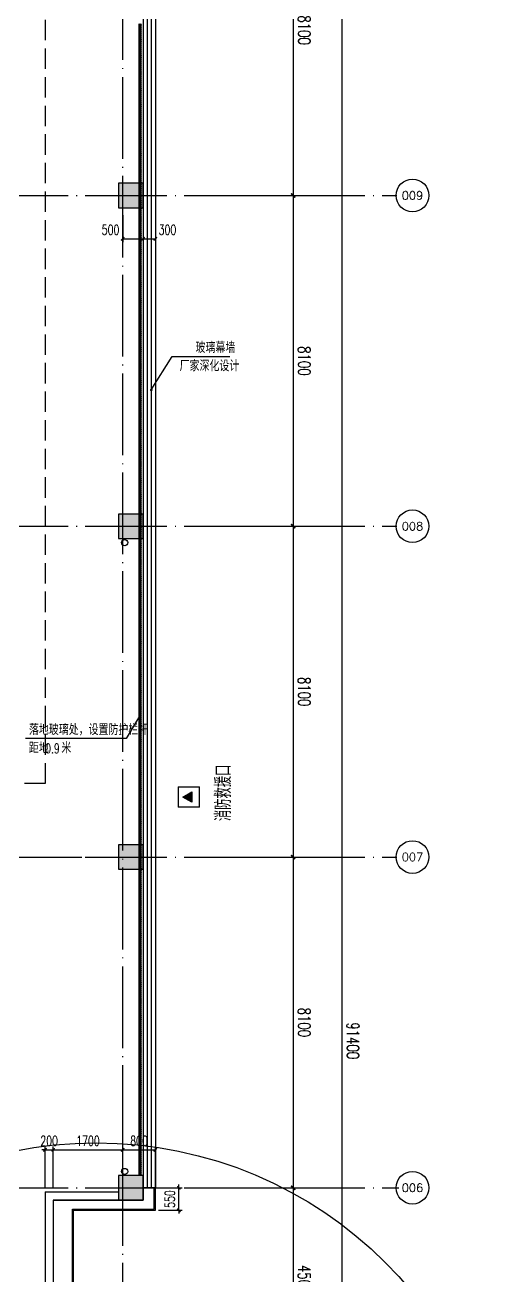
# Model space of a CAD drawing. Extents: x -1313754 to 847533, y 489853 to 941203.
# Drawn here: x -71242 to -59503, y 781061 to 811695 of the extents above; entities that cross this region are included whole.
import ezdxf
from ezdxf.enums import TextEntityAlignment as Align

# ---------------------------------------------------------------- set-up
doc = ezdxf.new("R2010")
doc.units = 0
doc.header["$LTSCALE"] = 1000
doc.header["$MEASUREMENT"] = 0
doc.linetypes.add('DASH', pattern=[0.35, 0.25, -0.1])
doc.linetypes.add('DOTE', pattern=[2.42, 2, -0.2, 0.02, -0.2])
doc.layers.get('Defpoints').update_dxf_attribs({"color": 210})
for name, color, linetype in [('A-AXIS-D', 1, 'Continuous'), ('A-AXIS-DOTE', 14, 'DOTE'), ('A-AXIS-DP', 126, 'Continuous'), ('A-AXIS-SYMB', 3, 'Continuous'), ('A-CURTAIN', 134, 'Continuous'), ('A-DRAIN', 142, 'Continuous'), ('A-HRAIL', 173, 'Continuous'), ('A-LIN-V', 9, 'Continuous'), ('A-TEXT', 61, 'Continuous'), ('A-WINDOW', 140, 'Continuous'), ('AS-COLN', 6, 'Continuous'), ('AS-WALL', 40, 'Continuous'), ('AS-结构边线层', 200, 'Continuous'), ('CURTWALL', 4, 'Continuous'), ('PUB_HATCH', 8, 'Continuous'), ('PUB_TEXT', 7, 'Continuous'), ('RP-N2-01$0$$0$A-WIND-J', 1, 'Continuous'), ('RP-N2-01$0$A-WIND-J', 3, 'Continuous'), ('SB_ZF消火栓', 10, 'Continuous')]:
    doc.layers.add(name, color=color, linetype=linetype)
doc.layers.add('A-加建区域', color=47, linetype='Continuous', plot=False)
doc.styles.add('_TCH_AXIS', font='COMPLEX', dxfattribs={"bigfont": 'GBCBIG'})
doc.styles.add('_TCH_DIM', font='SIMPLEX', dxfattribs={"bigfont": 'GBCBIG'})
doc.styles.add('_TCH_DIM_T3', font='SIMPLEX', dxfattribs={"width": 0.705882, "bigfont": 'GBCBIG'})
doc.styles.add('A-DIM_T3', font='SIMPLEX', dxfattribs={"width": 0.705882, "bigfont": 'GBCBIG'})
doc.dimstyles.new('_TCH_ARCH&&100', dxfattribs={"dimtxt": 297.5, "dimasz": 100, "dimexe": 100, "dimexo": 100, "dimgap": 126.25, "dimtad": 1, "dimdec": 0, "dimzin": 0, "dimdsep": 46, "dimtxsty": '_TCH_DIM_T3', "dimblk": 'ARCHTICK', "dimcen": 0.09, "dimclrt": 7, "dimazin": 2, "dimtfac": 1, "dimtdec": 0, "dimtix": 1, "dimtmove": 2, "dimatfit": 3, "dimfxl": 0, "dimtolj": 1, "dimtzin": 0, "dimarcsym": 0})
doc.dimstyles.new('_TCH_ARCH&&80', dxfattribs={"dimtxt": 238, "dimasz": 80, "dimexe": 80, "dimexo": 80, "dimgap": 101, "dimtad": 1, "dimdec": 0, "dimzin": 0, "dimdsep": 46, "dimtxsty": '_TCH_DIM_T3', "dimblk": 'ARCHTICK', "dimcen": 0.09, "dimclrt": 7, "dimazin": 2, "dimtfac": 1, "dimtdec": 0, "dimtix": 1, "dimtmove": 2, "dimatfit": 3, "dimfxl": 0, "dimtolj": 1, "dimtzin": 0, "dimarcsym": 0})
doc.dimstyles.new('A-DIM&&100', dxfattribs={"dimtxt": 297.5, "dimasz": 100, "dimexe": 100, "dimexo": 100, "dimgap": 126.25, "dimtad": 1, "dimdec": 0, "dimzin": 0, "dimdsep": 46, "dimtxsty": 'A-DIM_T3', "dimblk": 'ARCHTICK', "dimcen": 0.09, "dimclrt": 7, "dimazin": 2, "dimtfac": 1, "dimtdec": 0, "dimtix": 1, "dimtmove": 2, "dimatfit": 3, "dimfxl": 0, "dimtolj": 1, "dimtzin": 0, "dimarcsym": 0})

# ---------------------------------------------------------------- blocks, each defined once
blk = doc.blocks.new('_ArchTick')
at = {"color": 0, "linetype": 'ByBlock', "const_width": 0.4}
blk.add_lwpolyline([(-0.5, -0.5), (0.5, 0.5)], dxfattribs=at)
blk = doc.blocks.new('*D1335')
at = {"layer": 'A-AXIS-D', "color": 0, "lineweight": -2}
for p, q in [((155366, 10800), (156152, 10800)), ((156052, 10800), (156052, 2700)), ((155366, 2700), (156152, 2700))]:
    blk.add_line(p, q, dxfattribs=at)
at = {"layer": 'Defpoints', "color": 0}
for p in [(155266, 10800), (155266, 2700), (156052, 2700)]:
    blk.add_point(p, dxfattribs=at)
at = {"layer": 'A-AXIS-D', "color": 0, "lineweight": -2, "xscale": 100, "yscale": 100, "zscale": 100}
for p, rotation in [((156052, 10800), 90), ((156052, 2700), 270)]:
    blk.add_blockref('_ArchTick', p, dxfattribs=dict(at, rotation=rotation))
at = {"layer": 'A-AXIS-D', "color": 7, "insert": (156327, 6750), "char_height": 297.5, "attachment_point": 5, "rotation": 270, "style": 'A-DIM_T3'}
blk.add_mtext('\\A1;8100', dxfattribs=at)
blk = doc.blocks.new('*D1336')
at = {"layer": 'A-AXIS-D', "color": 0, "lineweight": -2}
for p, q in [((155366, 2700), (156152, 2700)), ((156052, 2700), (156052, -5400)), ((155366, -5400), (156152, -5400))]:
    blk.add_line(p, q, dxfattribs=at)
at = {"layer": 'Defpoints', "color": 0}
for p in [(155266, 2700), (155266, -5400), (156052, -5400)]:
    blk.add_point(p, dxfattribs=at)
at = {"layer": 'A-AXIS-D', "color": 0, "lineweight": -2, "xscale": 100, "yscale": 100, "zscale": 100}
for p, rotation in [((156052, 2700), 90), ((156052, -5400), 270)]:
    blk.add_blockref('_ArchTick', p, dxfattribs=dict(at, rotation=rotation))
at = {"layer": 'A-AXIS-D', "color": 7, "insert": (156327, -1350), "char_height": 297.5, "attachment_point": 5, "rotation": 270, "style": 'A-DIM_T3'}
blk.add_mtext('\\A1;8100', dxfattribs=at)
blk = doc.blocks.new('*D1337')
at = {"layer": 'A-AXIS-D', "color": 0, "lineweight": -2}
for p, q in [((155366, -5400), (156152, -5400)), ((156052, -5400), (156052, -13500)), ((155366, -13500), (156152, -13500))]:
    blk.add_line(p, q, dxfattribs=at)
at = {"layer": 'Defpoints', "color": 0}
for p in [(155266, -5400), (155266, -13500), (156052, -13500)]:
    blk.add_point(p, dxfattribs=at)
at = {"layer": 'A-AXIS-D', "color": 0, "lineweight": -2, "xscale": 100, "yscale": 100, "zscale": 100}
for p, rotation in [((156052, -5400), 90), ((156052, -13500), 270)]:
    blk.add_blockref('_ArchTick', p, dxfattribs=dict(at, rotation=rotation))
at = {"layer": 'A-AXIS-D', "color": 7, "insert": (156327, -9450), "char_height": 297.5, "attachment_point": 5, "rotation": 270, "style": 'A-DIM_T3'}
blk.add_mtext('\\A1;8100', dxfattribs=at)
blk = doc.blocks.new('*D1338')
at = {"layer": 'A-AXIS-D', "color": 0, "lineweight": -2}
for p, q in [((155366, -13500), (156152, -13500)), ((156052, -13500), (156052, -21600)), ((155366, -21600), (156152, -21600))]:
    blk.add_line(p, q, dxfattribs=at)
at = {"layer": 'Defpoints', "color": 0}
for p in [(155266, -13500), (155266, -21600), (156052, -21600)]:
    blk.add_point(p, dxfattribs=at)
at = {"layer": 'A-AXIS-D', "color": 0, "lineweight": -2, "xscale": 100, "yscale": 100, "zscale": 100}
for p, rotation in [((156052, -13500), 90), ((156052, -21600), 270)]:
    blk.add_blockref('_ArchTick', p, dxfattribs=dict(at, rotation=rotation))
at = {"layer": 'A-AXIS-D', "color": 7, "insert": (156327, -17550), "char_height": 297.5, "attachment_point": 5, "rotation": 270, "style": 'A-DIM_T3'}
blk.add_mtext('\\A1;8100', dxfattribs=at)
blk = doc.blocks.new('*D1339')
at = {"layer": 'A-AXIS-D', "color": 0, "lineweight": -2}
for p, q in [((155366, -21600), (156152, -21600)), ((156052, -21600), (156052, -26100)), ((155366, -26100), (156152, -26100))]:
    blk.add_line(p, q, dxfattribs=at)
at = {"layer": 'Defpoints', "color": 0}
for p in [(155266, -21600), (155266, -26100), (156052, -26100)]:
    blk.add_point(p, dxfattribs=at)
at = {"layer": 'A-AXIS-D', "color": 0, "lineweight": -2, "xscale": 100, "yscale": 100, "zscale": 100}
for p, rotation in [((156052, -21600), 90), ((156052, -26100), 270)]:
    blk.add_blockref('_ArchTick', p, dxfattribs=dict(at, rotation=rotation))
at = {"layer": 'A-AXIS-D', "color": 7, "insert": (156327, -23850), "char_height": 297.5, "attachment_point": 5, "rotation": 270, "style": 'A-DIM_T3'}
blk.add_mtext('\\A1;4500', dxfattribs=at)
blk = doc.blocks.new('*D1369')
at = {"layer": 'A-AXIS-D', "color": 0, "lineweight": -2}
for p, q in [((155366, 27700), (157342, 27700)), ((157242, 27700), (157242, -63700)), ((155366, -63700), (157342, -63700))]:
    blk.add_line(p, q, dxfattribs=at)
at = {"layer": 'Defpoints', "color": 0}
for p in [(155266, 27700), (155266, -63700), (157242, -63700)]:
    blk.add_point(p, dxfattribs=at)
at = {"layer": 'A-AXIS-D', "color": 0, "lineweight": -2, "xscale": 100, "yscale": 100, "zscale": 100}
for p, rotation in [((157242, 27700), 90), ((157242, -63700), 270)]:
    blk.add_blockref('_ArchTick', p, dxfattribs=dict(at, rotation=rotation))
at = {"layer": 'A-AXIS-D', "color": 7, "insert": (157517, -18000), "char_height": 297.5, "attachment_point": 5, "rotation": 270, "style": '_TCH_DIM_T3'}
blk.add_mtext('\\A1;91400', dxfattribs=at)
blk = doc.blocks.new('43243')
at = {"layer": 'AS-结构边线层'}
blk.add_lwpolyline([(-83954, 741420), (-83954, 832020), (-83354, 832020), (-83354, 831920), (-82854, 831920), (-82854, 831720), (-80554, 831720), (-80554, 831920), (-80254, 831920), (-80254, 832220), (-68354, 832220), (-68354, 821020), (-70554, 821020), (-70554, 818320), (-68354, 818320), (-68354, 782920), (-70554, 782920), (-70554, 774520)], dxfattribs=at)
blk = doc.blocks.new('RP-N2-01$0$$0$xfjy')
at = {"layer": 'RP-N2-01$0$$0$A-WIND-J'}
h = blk.add_hatch(color=256, dxfattribs=at)
h.dxf.hatch_style = 1
h.paths.add_polyline_path([(1141876, -26214), (1142135, -26214), (1142005, -25989)])
at = {"layer": 'RP-N2-01$0$$0$A-WIND-J', "const_width": 25}
blk.add_lwpolyline([(1141755, -25889), (1141755, -26389), (1142255, -26389), (1142255, -25889)], close=True, dxfattribs=at)
at = {"layer": 'RP-N2-01$0$$0$A-WIND-J'}
for points in [[(1141755, -26389), (1142255, -26389), (1142255, -25889), (1141755, -25889)], [(1141876, -26214), (1142135, -26214), (1142005, -25989)]]:
    blk.add_lwpolyline(points, close=True, dxfattribs=at)
blk = doc.blocks.new('RP-N2-01$0$xfjy')
at = {"layer": 'RP-N2-01$0$$0$A-WIND-J'}
blk.add_blockref('RP-N2-01$0$$0$xfjy', (0, 0), dxfattribs=at)
blk = doc.blocks.new('1232')
at = {"layer": 'RP-N2-01$0$A-WIND-J', "xscale": -1.000000000000001, "rotation": 90}
blk.add_blockref('RP-N2-01$0$xfjy', (-93375, 1934795, 0), dxfattribs=at)
at = {"layer": 'A-TEXT', "style": '_TCH_DIM'}
blk.add_text('消防救援口', height=384.1, rotation=90, dxfattribs=at).set_placement((-66203, 792200, 0))
blk = doc.blocks.new('A$C5D961328')
at = {"layer": 'SB_ZF消火栓'}
blk.add_hatch(color=256, dxfattribs=at).paths.add_polyline_path([(0, 40), (700, 40), (700, 240)])
at = {"layer": 'A-LIN-V', "ltscale": 500}
blk.add_circle((350, 40), 10001, dxfattribs=at)
at = {"layer": 'SB_ZF消火栓'}
for p, q in [((700, 240), (0, 240)), ((0, 240), (0, 40)), ((700, 240), (0, 40)), ((0, 40), (700, 40)), ((700, 240), (700, 40))]:
    blk.add_line(p, q, dxfattribs=at)
at = {"layer": 'SB_ZF消火栓', "color": 1}
blk.add_circle((140, 140), 32.5, dxfattribs=at)
blk = doc.blocks.new('234243242332')
at = {"layer": 'SB_ZF消火栓', "rotation": 180}
blk.add_blockref('A$C5D961328', (-69154, 774360), dxfattribs=at)
blk = doc.blocks.new('3213121')
at = {"layer": 'A-DRAIN', "color": 3}
for centre in [(371196, 799020), (371196, 783620)]:
    blk.add_circle(centre, 75, dxfattribs=at)
blk = doc.blocks.new('w4324323333')
at = {"layer": 'AS-COLN'}
for p, q in [((-68354, 807820), (-68954, 807820)), ((-68954, 807820), (-68954, 807220)), ((-68354, 807220), (-68354, 807820)), ((-68954, 807220), (-68354, 807220)), ((-68354, 799720), (-68954, 799720)), ((-68954, 799720), (-68954, 799120)), ((-68354, 799120), (-68354, 799720)), ((-68954, 799120), (-68354, 799120)), ((-68354, 791620), (-68954, 791620)), ((-68954, 791620), (-68954, 791020)), ((-68354, 791020), (-68354, 791620)), ((-68954, 791020), (-68354, 791020)), ((-68354, 783520), (-68954, 783520)), ((-68954, 783520), (-68954, 782920)), ((-68354, 782920), (-68354, 783520)), ((-68954, 782920), (-68354, 782920))]:
    blk.add_line(p, q, dxfattribs=at)
blk = doc.blocks.new('*D481')
at = {"layer": 'A-AXIS-DP', "color": 0, "lineweight": -2}
for p, q in [((-67974, 783220), (-67400, 783220)), ((-67480, 783220), (-67480, 783300)), ((-67480, 782670), (-67480, 783220)), ((-67974, 782670), (-67400, 782670)), ((-67480, 782670), (-67480, 782590))]:
    blk.add_line(p, q, dxfattribs=at)
at = {"layer": 'Defpoints', "color": 0}
for p in [(-68054, 783220), (-67480, 783220), (-68054, 782670)]:
    blk.add_point(p, dxfattribs=at)
at = {"layer": 'A-AXIS-DP', "color": 0, "lineweight": -2, "xscale": 80, "yscale": 80, "zscale": 80}
for p, rotation in [((-67480, 783220), 270), ((-67480, 782670), 90)]:
    blk.add_blockref('_ArchTick', p, dxfattribs=dict(at, rotation=rotation))
at = {"layer": 'A-AXIS-DP', "color": 7, "insert": (-67700, 782945), "char_height": 238, "attachment_point": 5, "rotation": 90, "style": '_TCH_DIM_T3'}
blk.add_mtext('\\A1;550', dxfattribs=at)
blk = doc.blocks.new('*D624')
at = {"layer": 'A-AXIS-DP', "color": 0, "lineweight": -2}
for p, q in [((-68854, 807040), (-68854, 806380)), ((-68354, 807040), (-68354, 806380)), ((-68854, 806460), (-68354, 806460))]:
    blk.add_line(p, q, dxfattribs=at)
at = {"layer": 'Defpoints', "color": 0}
for p in [(-68854, 807120), (-68354, 807120), (-68354, 806460)]:
    blk.add_point(p, dxfattribs=at)
at = {"layer": 'A-AXIS-DP', "color": 0, "lineweight": -2, "xscale": 80, "yscale": 80, "zscale": 80, "rotation": 180}
blk.add_blockref('_ArchTick', (-68854, 806460), dxfattribs=at)
at = {"layer": 'A-AXIS-DP', "color": 0, "lineweight": -2, "xscale": 80, "yscale": 80, "zscale": 80}
blk.add_blockref('_ArchTick', (-68354, 806460), dxfattribs=at)
at = {"layer": 'A-AXIS-DP', "color": 7, "insert": (-69150, 806680), "char_height": 238, "attachment_point": 5, "style": '_TCH_DIM_T3'}
blk.add_mtext('\\A1;500', dxfattribs=at)
blk = doc.blocks.new('*D625')
at = {"layer": 'A-AXIS-DP', "color": 0, "lineweight": -2}
for p, q in [((-68354, 807040), (-68354, 806380)), ((-68054, 807040), (-68054, 806380)), ((-68354, 806460), (-68054, 806460))]:
    blk.add_line(p, q, dxfattribs=at)
at = {"layer": 'Defpoints', "color": 0}
for p in [(-68354, 807120), (-68054, 807120), (-68054, 806460)]:
    blk.add_point(p, dxfattribs=at)
at = {"layer": 'A-AXIS-DP', "color": 0, "lineweight": -2, "xscale": 80, "yscale": 80, "zscale": 80, "rotation": 180}
blk.add_blockref('_ArchTick', (-68354, 806460), dxfattribs=at)
at = {"layer": 'A-AXIS-DP', "color": 0, "lineweight": -2, "xscale": 80, "yscale": 80, "zscale": 80}
blk.add_blockref('_ArchTick', (-68054, 806460), dxfattribs=at)
at = {"layer": 'A-AXIS-DP', "color": 7, "insert": (-67758, 806680), "char_height": 238, "attachment_point": 5, "style": '_TCH_DIM_T3'}
blk.add_mtext('\\A1;300', dxfattribs=at)
blk = doc.blocks.new('*D1190')
at = {"layer": 'A-AXIS-DP', "color": 0, "lineweight": -2}
for p, q in [((-68854, 783200), (-68854, 784230)), ((-68054, 783200), (-68054, 784230)), ((-68854, 784150), (-68054, 784150))]:
    blk.add_line(p, q, dxfattribs=at)
at = {"layer": 'Defpoints', "color": 0}
for p in [(-68054, 784150), (-68854, 783120), (-68054, 783120)]:
    blk.add_point(p, dxfattribs=at)
at = {"layer": 'A-AXIS-DP', "color": 0, "lineweight": -2, "xscale": 80, "yscale": 80, "zscale": 80, "rotation": 180}
blk.add_blockref('_ArchTick', (-68854, 784150), dxfattribs=at)
at = {"layer": 'A-AXIS-DP', "color": 0, "lineweight": -2, "xscale": 80, "yscale": 80, "zscale": 80}
blk.add_blockref('_ArchTick', (-68054, 784150), dxfattribs=at)
at = {"layer": 'A-AXIS-DP', "color": 7, "insert": (-68454, 784370), "char_height": 238, "attachment_point": 5, "style": '_TCH_DIM_T3'}
blk.add_mtext('\\A1;800', dxfattribs=at)
blk = doc.blocks.new('*D1191')
at = {"layer": 'A-AXIS-DP', "color": 0, "lineweight": -2}
for p, q in [((-70554, 783200), (-70554, 784230)), ((-68854, 783200), (-68854, 784230)), ((-70554, 784150), (-68854, 784150))]:
    blk.add_line(p, q, dxfattribs=at)
at = {"layer": 'Defpoints', "color": 0}
for p in [(-68854, 784150), (-70554, 783120), (-68854, 783120)]:
    blk.add_point(p, dxfattribs=at)
at = {"layer": 'A-AXIS-DP', "color": 0, "lineweight": -2, "xscale": 80, "yscale": 80, "zscale": 80, "rotation": 180}
blk.add_blockref('_ArchTick', (-70554, 784150), dxfattribs=at)
at = {"layer": 'A-AXIS-DP', "color": 0, "lineweight": -2, "xscale": 80, "yscale": 80, "zscale": 80}
blk.add_blockref('_ArchTick', (-68854, 784150), dxfattribs=at)
at = {"layer": 'A-AXIS-DP', "color": 7, "insert": (-69704, 784370), "char_height": 238, "attachment_point": 5, "style": '_TCH_DIM_T3'}
blk.add_mtext('\\A1;1700', dxfattribs=at)
blk = doc.blocks.new('*D1192')
at = {"layer": 'A-AXIS-DP', "color": 0, "lineweight": -2}
for p, q in [((-70754, 783200), (-70754, 784230)), ((-70554, 783200), (-70554, 784230)), ((-70754, 784150), (-70834, 784150)), ((-70754, 784150), (-70554, 784150)), ((-70554, 784150), (-70474, 784150))]:
    blk.add_line(p, q, dxfattribs=at)
at = {"layer": 'Defpoints', "color": 0}
for p in [(-70554, 784150), (-70754, 783120), (-70554, 783120)]:
    blk.add_point(p, dxfattribs=at)
at = {"layer": 'A-AXIS-DP', "color": 0, "lineweight": -2, "xscale": 80, "yscale": 80, "zscale": 80}
blk.add_blockref('_ArchTick', (-70754, 784150), dxfattribs=at)
at = {"layer": 'A-AXIS-DP', "color": 0, "lineweight": -2, "xscale": 80, "yscale": 80, "zscale": 80, "rotation": 180}
blk.add_blockref('_ArchTick', (-70554, 784150), dxfattribs=at)
at = {"layer": 'A-AXIS-DP', "color": 7, "insert": (-70654, 784370), "char_height": 238, "attachment_point": 5, "style": '_TCH_DIM_T3'}
blk.add_mtext('\\A1;200', dxfattribs=at)
blk = doc.blocks.new('99平面图例外参$0$$LinePat$圆环')
for points in [[(0, 150), (300, 150)], [(0, 0), (300, 0)], [(0, -150), (300, -150)]]:
    blk.add_lwpolyline(points)
at = {"color": 0}
blk.add_circle((150, 0), 150, dxfattribs=at)
blk = doc.blocks.new('dote')
at = {"layer": 'A-AXIS-D'}
for centre in [(158971.5, 2701.1), (158971.5, -5398.9), (158971.5, -13498.9), (158971.5, -21598.9)]:
    blk.add_circle(centre, 400, dxfattribs=at)
at = {"layer": 'A-AXIS-DOTE'}
for p, q in [((151882.2, -69000), (151882.2, 36662.3)), ((134026.4, 2700), (158590, 2700)), ((134026.4, -5400), (158590, -5400)), ((134026.4, -13500), (158590, -13500)), ((134026.4, -21600), (158641.5, -21600))]:
    blk.add_line(p, q, dxfattribs=at)
at = {"layer": 'PUB_TEXT', "style": '_TCH_AXIS'}
for s, p, p2 in [('009', (158710.5, 2599.6), (159232.4, 2599.6)), ('008', (158710.5, -5500.4), (159232.4, -5500.4)), ('007', (158710.5, -13600.4), (159232.4, -13600.4)), ('006', (158710.5, -21700.4), (159232.4, -21700.4))]:
    blk.add_text(s, height=202.97, dxfattribs=at).set_placement(p, p2, align=Align.FIT)
at = {"layer": 'A-AXIS-D'}
for base, p1, p2, dimstyle, picture, middle in [((157241.9, -63700), (155265.8, 27700), (155265.8, -63700), '_TCH_ARCH&&100', '*D1369', (157516.9, -18000)), ((156052.2, 2700), (155265.8, 10800), (155265.8, 2700), 'A-DIM&&100', '*D1335', (156327.2, 6750)), ((156052.2, -5400), (155265.8, 2700), (155265.8, -5400), 'A-DIM&&100', '*D1336', (156327.2, -1350)), ((156052.2, -13500), (155265.8, -5400), (155265.8, -13500), 'A-DIM&&100', '*D1337', (156327.2, -9450)), ((156052.2, -21600), (155265.8, -13500), (155265.8, -21600), 'A-DIM&&100', '*D1338', (156327.2, -17550)), ((156052.2, -26100), (155265.8, -21600), (155265.8, -26100), 'A-DIM&&100', '*D1339', (156327.2, -23850))]:
    dim = blk.add_linear_dim(base=base, p1=p1, p2=p2, angle=270, dimstyle=dimstyle, override={"dimgap": 0}, dxfattribs=at)
    dim.commit()
    dim.dimension.update_dxf_attribs({"geometry": picture, "text_midpoint": middle, "dimtype": 161, "text_rotation": 270})

msp = doc.modelspace()

# ---------------------------------------------------------------- hatches: boundary and pattern name
at = {"layer": 'PUB_HATCH'}
for points in [[(-68954.2, 807220), (-68354.2, 807220), (-68354.2, 807820), (-68954.2, 807820)], [(-68954.2, 799120), (-68354.2, 799120), (-68354.2, 799720), (-68954.2, 799720)], [(-68954.2, 791020), (-68354.2, 791020), (-68354.2, 791620), (-68954.2, 791620)], [(-68954.2, 782920), (-68354.2, 782920), (-68354.2, 783520), (-68954.2, 783520)]]:
    msp.add_hatch(color=256, dxfattribs=at).paths.add_polyline_path(points)

# ---------------------------------------------------------------- linework, layer by layer
at = {"layer": 'A-AXIS-SYMB'}
for p, q in [((-68154.2, 802760), (-67640, 803580)), ((-67640, 803580), (-66230, 803580)), ((-68439.4, 794772.5), (-68772.3, 794224)), ((-68772.3, 794224), (-71230.8, 794224))]:
    msp.add_line(p, q, dxfattribs=at)
at = {"layer": 'A-AXIS-SYMB', "const_width": 32}
for points in [[(-68162.7, 802746.4, 1), (-68145.7, 802773.6, 1)], [(-68431, 794786.1, 1), (-68447.7, 794758.8, 1)]]:
    msp.add_lwpolyline(points, format="xyb", close=True, dxfattribs=at)
at = {"layer": 'A-CURTAIN'}
for points in [[(-68084.2, 774220), (-68084.2, 774740), (-70084.2, 774740), (-70084.2, 782700), (-68084.2, 782700), (-68084.2, 783220)], [(-68054.2, 774220), (-68054.2, 774770), (-70054.2, 774770), (-70054.2, 782670), (-68054.2, 782670), (-68054.2, 783220)]]:
    msp.add_lwpolyline(points, dxfattribs=at)
at = {"layer": 'AS-WALL', "linetype": 'DASH', "ltscale": 2}
for p, q in [((-70754.2, 815320), (-70754.2, 793120)), ((-70754.2, 793120), (-78954.2, 793120))]:
    msp.add_line(p, q, dxfattribs=at)
at = {"layer": 'AS-WALL'}
for p, q in [((-70754.2, 783120), (-70754.2, 774320)), ((-70754.2, 783120), (-68954.2, 783120)), ((-68954.2, 783120), (-68954.2, 782920)), ((-70554.2, 782920), (-70554.2, 774520)), ((-70554.2, 782920), (-68954.2, 782920))]:
    msp.add_line(p, q, dxfattribs=at)
at = {"layer": 'AS-WALL', "linetype": 'DASH', "ltscale": 2}
msp.add_lwpolyline([(-75954.2, 791320), (-68625, 791320)], dxfattribs=at)
at = {"layer": 'CURTWALL'}
for p, q in [((-68354.2, 818320), (-68354.2, 783220)), ((-68254.2, 818320), (-68254.2, 783220)), ((-68154.2, 818320), (-68154.2, 783220)), ((-68054.2, 818320), (-68054.2, 783220)), ((-68054.2, 783220), (-68354.2, 783220))]:
    msp.add_line(p, q, dxfattribs=at)

# ---------------------------------------------------------------- block references
msp.add_blockref('1232', (0, 0))
at = {"layer": 'A-HRAIL', "xscale": 0.1666666667515915, "yscale": 0.1666666667515915, "zscale": 0.1666666667515915, "rotation": 89.99999999971723}
for p in [(-68429.2, 811670), (-68429.2, 811620), (-68429.2, 811570), (-68429.2, 811520), (-68429.2, 811470), (-68429.2, 811420), (-68429.2, 811370), (-68429.2, 811320), (-68429.2, 811270), (-68429.2, 811220), (-68429.2, 811170), (-68429.2, 811120), (-68429.2, 811070), (-68429.2, 811020), (-68429.2, 810970), (-68429.2, 810920), (-68429.2, 810870), (-68429.2, 810820), (-68429.2, 810770), (-68429.2, 810720), (-68429.2, 810670), (-68429.2, 810620), (-68429.2, 810570), (-68429.2, 810520), (-68429.2, 810470), (-68429.2, 810420), (-68429.2, 810370), (-68429.2, 810320), (-68429.2, 810270), (-68429.2, 810220), (-68429.2, 810170), (-68429.2, 810120), (-68429.2, 810070), (-68429.2, 810020), (-68429.2, 809970), (-68429.2, 809920), (-68429.2, 809870), (-68429.2, 809820), (-68429.2, 809770), (-68429.2, 809720), (-68429.2, 809670), (-68429.2, 809620), (-68429.2, 809570), (-68429.2, 809520), (-68429.2, 809470), (-68429.2, 809420), (-68429.2, 809370), (-68429.2, 809320), (-68429.2, 809270), (-68429.2, 809220), (-68429.2, 809170), (-68429.2, 809120), (-68429.2, 809070), (-68429.2, 809020), (-68429.2, 808970), (-68429.2, 808920), (-68429.2, 808870), (-68429.2, 808820), (-68429.2, 808770), (-68429.2, 808720), (-68429.2, 808670), (-68429.2, 808620), (-68429.2, 808570), (-68429.2, 808520), (-68429.2, 808470), (-68429.2, 808420), (-68429.2, 808370), (-68429.2, 808320), (-68429.2, 808270), (-68429.2, 808220), (-68429.2, 808170), (-68429.2, 808120), (-68429.2, 808070), (-68429.2, 808020), (-68429.2, 807970), (-68429.2, 807920), (-68429.2, 807870), (-68429.2, 807820), (-68429.2, 807770), (-68429.2, 807720), (-68429.2, 807670), (-68429.2, 807620), (-68429.2, 807570), (-68429.2, 807520), (-68429.2, 807470), (-68429.2, 807420), (-68429.2, 807370), (-68429.2, 807320), (-68429.2, 807270), (-68429.2, 807220), (-68429.2, 807170), (-68429.2, 807120), (-68429.2, 807070), (-68429.2, 807020), (-68429.2, 806970), (-68429.2, 806920), (-68429.2, 806870), (-68429.2, 806820), (-68429.2, 806770), (-68429.2, 806720), (-68429.2, 806670), (-68429.2, 806620), (-68429.2, 806570), (-68429.2, 806520), (-68429.2, 806470), (-68429.2, 806420), (-68429.2, 806370), (-68429.2, 806320), (-68429.2, 806270), (-68429.2, 806220), (-68429.2, 806170), (-68429.2, 806120), (-68429.2, 806070), (-68429.2, 806020), (-68429.2, 805970), (-68429.2, 805920), (-68429.2, 805870), (-68429.2, 805820), (-68429.2, 805770), (-68429.2, 805720), (-68429.2, 805670), (-68429.2, 805620), (-68429.2, 805570), (-68429.2, 805520), (-68429.2, 805470), (-68429.2, 805420), (-68429.2, 805370), (-68429.2, 805320), (-68429.2, 805270), (-68429.2, 805220), (-68429.2, 805170), (-68429.2, 805120), (-68429.2, 805070), (-68429.2, 805020), (-68429.2, 804970), (-68429.2, 804920), (-68429.2, 804870), (-68429.2, 804820), (-68429.2, 804770), (-68429.2, 804720), (-68429.2, 804670), (-68429.2, 804620), (-68429.2, 804570), (-68429.2, 804520), (-68429.2, 804470), (-68429.2, 804420), (-68429.2, 804370), (-68429.2, 804320), (-68429.2, 804270), (-68429.2, 804220), (-68429.2, 804170), (-68429.2, 804120), (-68429.2, 804070), (-68429.2, 804020), (-68429.2, 803970), (-68429.2, 803920), (-68429.2, 803870), (-68429.2, 803820), (-68429.2, 803770), (-68429.2, 803720), (-68429.2, 803670), (-68429.2, 803620), (-68429.2, 803570), (-68429.2, 803520), (-68429.2, 803470), (-68429.2, 803420), (-68429.2, 803370), (-68429.2, 803320), (-68429.2, 803270), (-68429.2, 803220), (-68429.2, 803170), (-68429.2, 803120), (-68429.2, 803070), (-68429.2, 803020), (-68429.2, 802970), (-68429.2, 802920), (-68429.2, 802870), (-68429.2, 802820), (-68429.2, 802770), (-68429.2, 802720), (-68429.2, 802670), (-68429.2, 802620), (-68429.2, 802570), (-68429.2, 802520), (-68429.2, 802470), (-68429.2, 802420), (-68429.2, 802370), (-68429.2, 802320), (-68429.2, 802270), (-68429.2, 802220), (-68429.2, 802170), (-68429.2, 802120), (-68429.2, 802070), (-68429.2, 802020), (-68429.2, 801970), (-68429.2, 801920), (-68429.2, 801870), (-68429.2, 801820), (-68429.2, 801770), (-68429.2, 801720), (-68429.2, 801670), (-68429.2, 801620), (-68429.2, 801570), (-68429.2, 801520), (-68429.2, 801470), (-68429.2, 801420), (-68429.2, 801370), (-68429.2, 801320), (-68429.2, 801270), (-68429.2, 801220), (-68429.2, 801170), (-68429.2, 801120), (-68429.2, 801070), (-68429.2, 801020), (-68429.2, 800970), (-68429.2, 800920), (-68429.2, 800870), (-68429.2, 800820), (-68429.2, 800770), (-68429.2, 800720), (-68429.2, 800670), (-68429.2, 800620), (-68429.2, 800570), (-68429.2, 800520), (-68429.2, 800470), (-68429.2, 800420), (-68429.2, 800370), (-68429.2, 800320), (-68429.2, 800270), (-68429.2, 800220), (-68429.2, 800170), (-68429.2, 800120), (-68429.2, 800070), (-68429.2, 800020), (-68429.2, 799970), (-68429.2, 799920), (-68429.2, 799870), (-68429.2, 799820), (-68429.2, 799770), (-68429.2, 799720), (-68429.2, 799670), (-68429.2, 799620), (-68429.2, 799570), (-68429.2, 799520), (-68429.2, 799470), (-68429.2, 799420), (-68429.2, 799370), (-68429.2, 799320), (-68429.2, 799270), (-68429.2, 799220), (-68429.2, 799170), (-68429.2, 799120), (-68429.2, 799070), (-68429.2, 799020), (-68429.2, 798970), (-68429.2, 798920), (-68429.2, 798870), (-68429.2, 798820), (-68429.2, 798770), (-68429.2, 798720), (-68429.2, 798670), (-68429.2, 798620), (-68429.2, 798570), (-68429.2, 798520), (-68429.2, 798470), (-68429.2, 798420), (-68429.2, 798370), (-68429.2, 798320), (-68429.2, 798270), (-68429.2, 798220), (-68429.2, 798170), (-68429.2, 798120), (-68429.2, 798070), (-68429.2, 798020), (-68429.2, 797970), (-68429.2, 797920), (-68429.2, 797870), (-68429.2, 797820), (-68429.2, 797770), (-68429.2, 797720), (-68429.2, 797670), (-68429.2, 797620), (-68429.2, 797570), (-68429.2, 797520), (-68429.2, 797470), (-68429.2, 797420), (-68429.2, 797370), (-68429.2, 797320), (-68429.2, 797270), (-68429.2, 797220), (-68429.2, 797170), (-68429.2, 797120), (-68429.2, 797070), (-68429.2, 797020), (-68429.2, 796970), (-68429.2, 796920), (-68429.2, 796870), (-68429.2, 796820), (-68429.2, 796770), (-68429.2, 796720), (-68429.2, 796670), (-68429.2, 796620), (-68429.2, 796570), (-68429.2, 796520), (-68429.2, 796470), (-68429.2, 796420), (-68429.2, 796370), (-68429.2, 796320), (-68429.2, 796270), (-68429.2, 796220), (-68429.2, 796170), (-68429.2, 796120), (-68429.2, 796070), (-68429.2, 796020), (-68429.2, 795970), (-68429.2, 795920), (-68429.2, 795870), (-68429.2, 795820), (-68429.2, 795770), (-68429.2, 795720), (-68429.2, 795670), (-68429.2, 795620), (-68429.2, 795570), (-68429.2, 795520), (-68429.2, 795470), (-68429.2, 795420), (-68429.2, 795370), (-68429.2, 795320), (-68429.2, 795270), (-68429.2, 795220), (-68429.2, 795170), (-68429.2, 795120), (-68429.2, 795070), (-68429.2, 795020), (-68429.2, 794970), (-68429.2, 794920), (-68429.2, 794870), (-68429.2, 794820), (-68429.2, 794770), (-68429.2, 794720), (-68429.2, 794670), (-68429.2, 794620), (-68429.2, 794570), (-68429.2, 794520), (-68429.2, 794470), (-68429.2, 794420), (-68429.2, 794370), (-68429.2, 794320), (-68429.2, 794270), (-68429.2, 794220), (-68429.2, 794170), (-68429.2, 794120), (-68429.2, 794070), (-68429.2, 794020), (-68429.2, 793970), (-68429.2, 793920), (-68429.2, 793870), (-68429.2, 793820), (-68429.2, 793770), (-68429.2, 793720), (-68429.2, 793670), (-68429.2, 793620), (-68429.2, 793570), (-68429.2, 793520), (-68429.2, 793470), (-68429.2, 793420), (-68429.2, 793370), (-68429.2, 793320), (-68429.2, 793270), (-68429.2, 793220), (-68429.2, 793170), (-68429.2, 793120), (-68429.2, 793070), (-68429.2, 793020), (-68429.2, 792970), (-68429.2, 792920), (-68429.2, 792870), (-68429.2, 792820), (-68429.2, 792770), (-68429.2, 792720), (-68429.2, 792670), (-68429.2, 792620), (-68429.2, 792570), (-68429.2, 792520), (-68429.2, 792470), (-68429.2, 792420), (-68429.2, 792370), (-68429.2, 792320), (-68429.2, 792270), (-68429.2, 792220), (-68429.2, 792170), (-68429.2, 792120), (-68429.2, 792070), (-68429.2, 792020), (-68429.2, 791970), (-68429.2, 791920), (-68429.2, 791870), (-68429.2, 791820), (-68429.2, 791770), (-68429.2, 791720), (-68429.2, 791670), (-68429.2, 791620), (-68429.2, 791570), (-68429.2, 791520), (-68429.2, 791470), (-68429.2, 791420), (-68429.2, 791370), (-68429.2, 791320), (-68429.2, 791270), (-68429.2, 791220), (-68429.2, 791170), (-68429.2, 791120), (-68429.2, 791070), (-68429.2, 791020), (-68429.2, 790970), (-68429.2, 790920), (-68429.2, 790870), (-68429.2, 790820), (-68429.2, 790770), (-68429.2, 790720), (-68429.2, 790670), (-68429.2, 790620), (-68429.2, 790570), (-68429.2, 790520), (-68429.2, 790470), (-68429.2, 790420), (-68429.2, 790370), (-68429.2, 790320), (-68429.2, 790270), (-68429.2, 790220), (-68429.2, 790170), (-68429.2, 790120), (-68429.2, 790070), (-68429.2, 790020), (-68429.2, 789970), (-68429.2, 789920), (-68429.2, 789870), (-68429.2, 789820), (-68429.2, 789770), (-68429.2, 789720), (-68429.2, 789670), (-68429.2, 789620), (-68429.2, 789570), (-68429.2, 789520), (-68429.2, 789470), (-68429.2, 789420), (-68429.2, 789370), (-68429.2, 789320), (-68429.2, 789270), (-68429.2, 789220), (-68429.2, 789170), (-68429.2, 789120), (-68429.2, 789070), (-68429.2, 789020), (-68429.2, 788970), (-68429.2, 788920), (-68429.2, 788870), (-68429.2, 788820), (-68429.2, 788770), (-68429.2, 788720), (-68429.2, 788670), (-68429.2, 788620), (-68429.2, 788570), (-68429.2, 788520), (-68429.2, 788470), (-68429.2, 788420), (-68429.2, 788370), (-68429.2, 788320), (-68429.2, 788270), (-68429.2, 788220), (-68429.2, 788170), (-68429.2, 788120), (-68429.2, 788070), (-68429.2, 788020), (-68429.2, 787970), (-68429.2, 787920), (-68429.2, 787870), (-68429.2, 787820), (-68429.2, 787770), (-68429.2, 787720), (-68429.2, 787670), (-68429.2, 787620), (-68429.2, 787570), (-68429.2, 787520), (-68429.2, 787470), (-68429.2, 787420), (-68429.2, 787370), (-68429.2, 787320), (-68429.2, 787270), (-68429.2, 787220), (-68429.2, 787170), (-68429.2, 787120), (-68429.2, 787070), (-68429.2, 787020), (-68429.2, 786970), (-68429.2, 786920), (-68429.2, 786870), (-68429.2, 786820), (-68429.2, 786770), (-68429.2, 786720), (-68429.2, 786670), (-68429.2, 786620), (-68429.2, 786570), (-68429.2, 786520), (-68429.2, 786470), (-68429.2, 786420), (-68429.2, 786370), (-68429.2, 786320), (-68429.2, 786270), (-68429.2, 786220), (-68429.2, 786170), (-68429.2, 786120), (-68429.2, 786070), (-68429.2, 786020), (-68429.2, 785970), (-68429.2, 785920), (-68429.2, 785870), (-68429.2, 785820), (-68429.2, 785770), (-68429.2, 785720), (-68429.2, 785670), (-68429.2, 785620), (-68429.2, 785570), (-68429.2, 785520), (-68429.2, 785470), (-68429.2, 785420), (-68429.2, 785370), (-68429.2, 785320), (-68429.2, 785270), (-68429.2, 785220), (-68429.2, 785170), (-68429.2, 785120), (-68429.2, 785070), (-68429.2, 785020), (-68429.2, 784970), (-68429.2, 784920), (-68429.2, 784870), (-68429.2, 784820), (-68429.2, 784770), (-68429.2, 784720), (-68429.2, 784670), (-68429.2, 784620), (-68429.2, 784570), (-68429.2, 784520), (-68429.2, 784470), (-68429.2, 784420), (-68429.2, 784370), (-68429.2, 784320), (-68429.2, 784270), (-68429.2, 784220), (-68429.2, 784170), (-68429.2, 784120), (-68429.2, 784070), (-68429.2, 784020), (-68429.2, 783970), (-68429.2, 783920), (-68429.2, 783870), (-68429.2, 783820), (-68429.2, 783770), (-68429.2, 783720), (-68429.2, 783670), (-68429.2, 783620), (-68429.2, 783570), (-68429.2, 783520)]:
    msp.add_blockref('99平面图例外参$0$$LinePat$圆环', p, dxfattribs=at)
at = {"layer": 'A-WINDOW'}
msp.add_blockref('43243', (0, 0), dxfattribs=at)
at = {"layer": 'A-加建区域'}
msp.add_blockref('3213121', (-440000, 0), dxfattribs=at)
at = {"layer": 'AS-COLN'}
msp.add_blockref('w4324323333', (0, 0), dxfattribs=at)
at = {"layer": 'AS-WALL'}
msp.add_blockref('dote', (-220736.4, 804820), dxfattribs=at)
at = {"layer": 'SB_ZF消火栓', "linetype": 'Continuous'}
msp.add_blockref('234243242332', (0, 0), dxfattribs=at)

# ---------------------------------------------------------------- texts
at = {"layer": 'PUB_TEXT', "style": '_TCH_DIM'}
for s, height, p in [('玻璃幕墙', 270.07, (-67070.6, 803664)), ('厂家深化设计', 270.07, (-67460.8, 803216)), ('落地玻璃处，设置防护栏杆', 270.071, (-71146.8, 794308)), ('距地', 270.07, (-71146.8, 793860)), ('米', 270.1, (-70353.6, 793860))]:
    msp.add_text(s, height=height, dxfattribs=at).set_placement(p)
at = {"layer": 'PUB_TEXT', "style": '_TCH_DIM', "width": 0.705882}
msp.add_text('0.9', height=238, dxfattribs=at).set_placement((-70753.6, 793860))

# ---------------------------------------------------------------- dimensions: what is measured, and where the dimension line sits
at = {"layer": 'A-AXIS-DP'}
for base, p1, p2, picture, middle in [((-68354.2, 806460), (-68854.2, 807120), (-68354.2, 807120), '*D624', (-69150.2, 806680)), ((-68054.2, 806460), (-68354.2, 807120), (-68054.2, 807120), '*D625', (-67758.2, 806680))]:
    dim = msp.add_linear_dim(base=base, p1=p1, p2=p2, angle=360, dimstyle='_TCH_ARCH&&80', dxfattribs=at)
    dim.commit()
    dim.dimension.update_dxf_attribs({"geometry": picture, "text_midpoint": middle, "dimtype": 129})
for p1, p2, distance, picture, middle in [((-70754.2, 783120), (-70554.2, 783120), 1030, '*D1192', (-70654.2, 784370)), ((-70554.2, 783120), (-68854.2, 783120), 1030, '*D1191', (-69704.2, 784370)), ((-68854.2, 783120), (-68054.2, 783120), 1030, '*D1190', (-68454.2, 784370)), ((-68054.2, 782670), (-68054.2, 783220), -574.2, '*D481', (-67700, 782945))]:
    dim = msp.add_aligned_dim(p1=p1, p2=p2, distance=distance, dimstyle='_TCH_ARCH&&80', dxfattribs=at)
    dim.commit()
    dim.dimension.update_dxf_attribs({"geometry": picture, "text_midpoint": middle})

doc.saveas('drawing.dxf')
